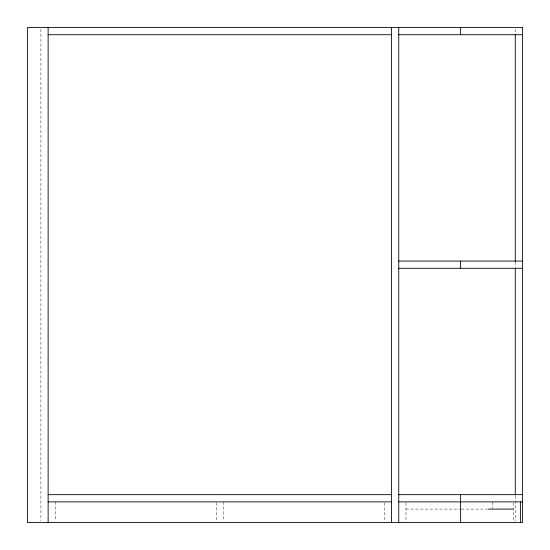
<?xml version="1.0" encoding="UTF-8"?>
<svg xmlns="http://www.w3.org/2000/svg" width="550" height="550" viewBox="0 0 550 550"><rect width="100%" height="100%" fill="white"/><g stroke="black" fill="none" stroke-linecap="round" stroke-linejoin="round"><path stroke-width="0.41" stroke-dasharray="2.75 2.06" d="M405.969 509.094L460.879 509.094M461.312 509.094L487.513 509.094M515.281 29.219L515.281 33.516M515.281 262.109L515.281 267.266M515.281 495.859L515.281 520.781M513.219 502.679L513.219 522.5M492.594 501.875L492.594 508.289M405.969 502.679L405.969 522.5M384.312 502.734L384.312 520.781M223.438 501.875L223.438 520.781M216.219 502.734L216.219 520.781M55.344 501.875L55.344 520.781M40.906 29.219L40.906 520.781"/><path stroke-width="0.82" d="M48.125 34.719L391.531 34.719M398.75 34.719L522.5 34.719M398.75 261.078L522.5 261.078M398.75 268.297L522.5 268.297M48.125 494.656L391.531 494.656M398.75 494.656L522.5 494.656M48.125 501.875L391.531 501.875M398.75 501.875L522.5 501.875M488.338 509.094L513.219 509.094M520.438 501.875L520.438 522.5M515.281 34.375L515.281 261.25M515.281 268.125L515.281 495M460.625 27.5L460.625 34.719M460.625 261.078L460.625 268.297M460.625 494.656L460.625 522.5M398.75 27.5L398.75 522.5M391.531 27.5L391.531 522.5M48.125 27.5L48.125 522.5M522.5 27.5L27.5 27.5L27.5 522.5L522.5 522.5L522.5 27.5"/></g></svg>
